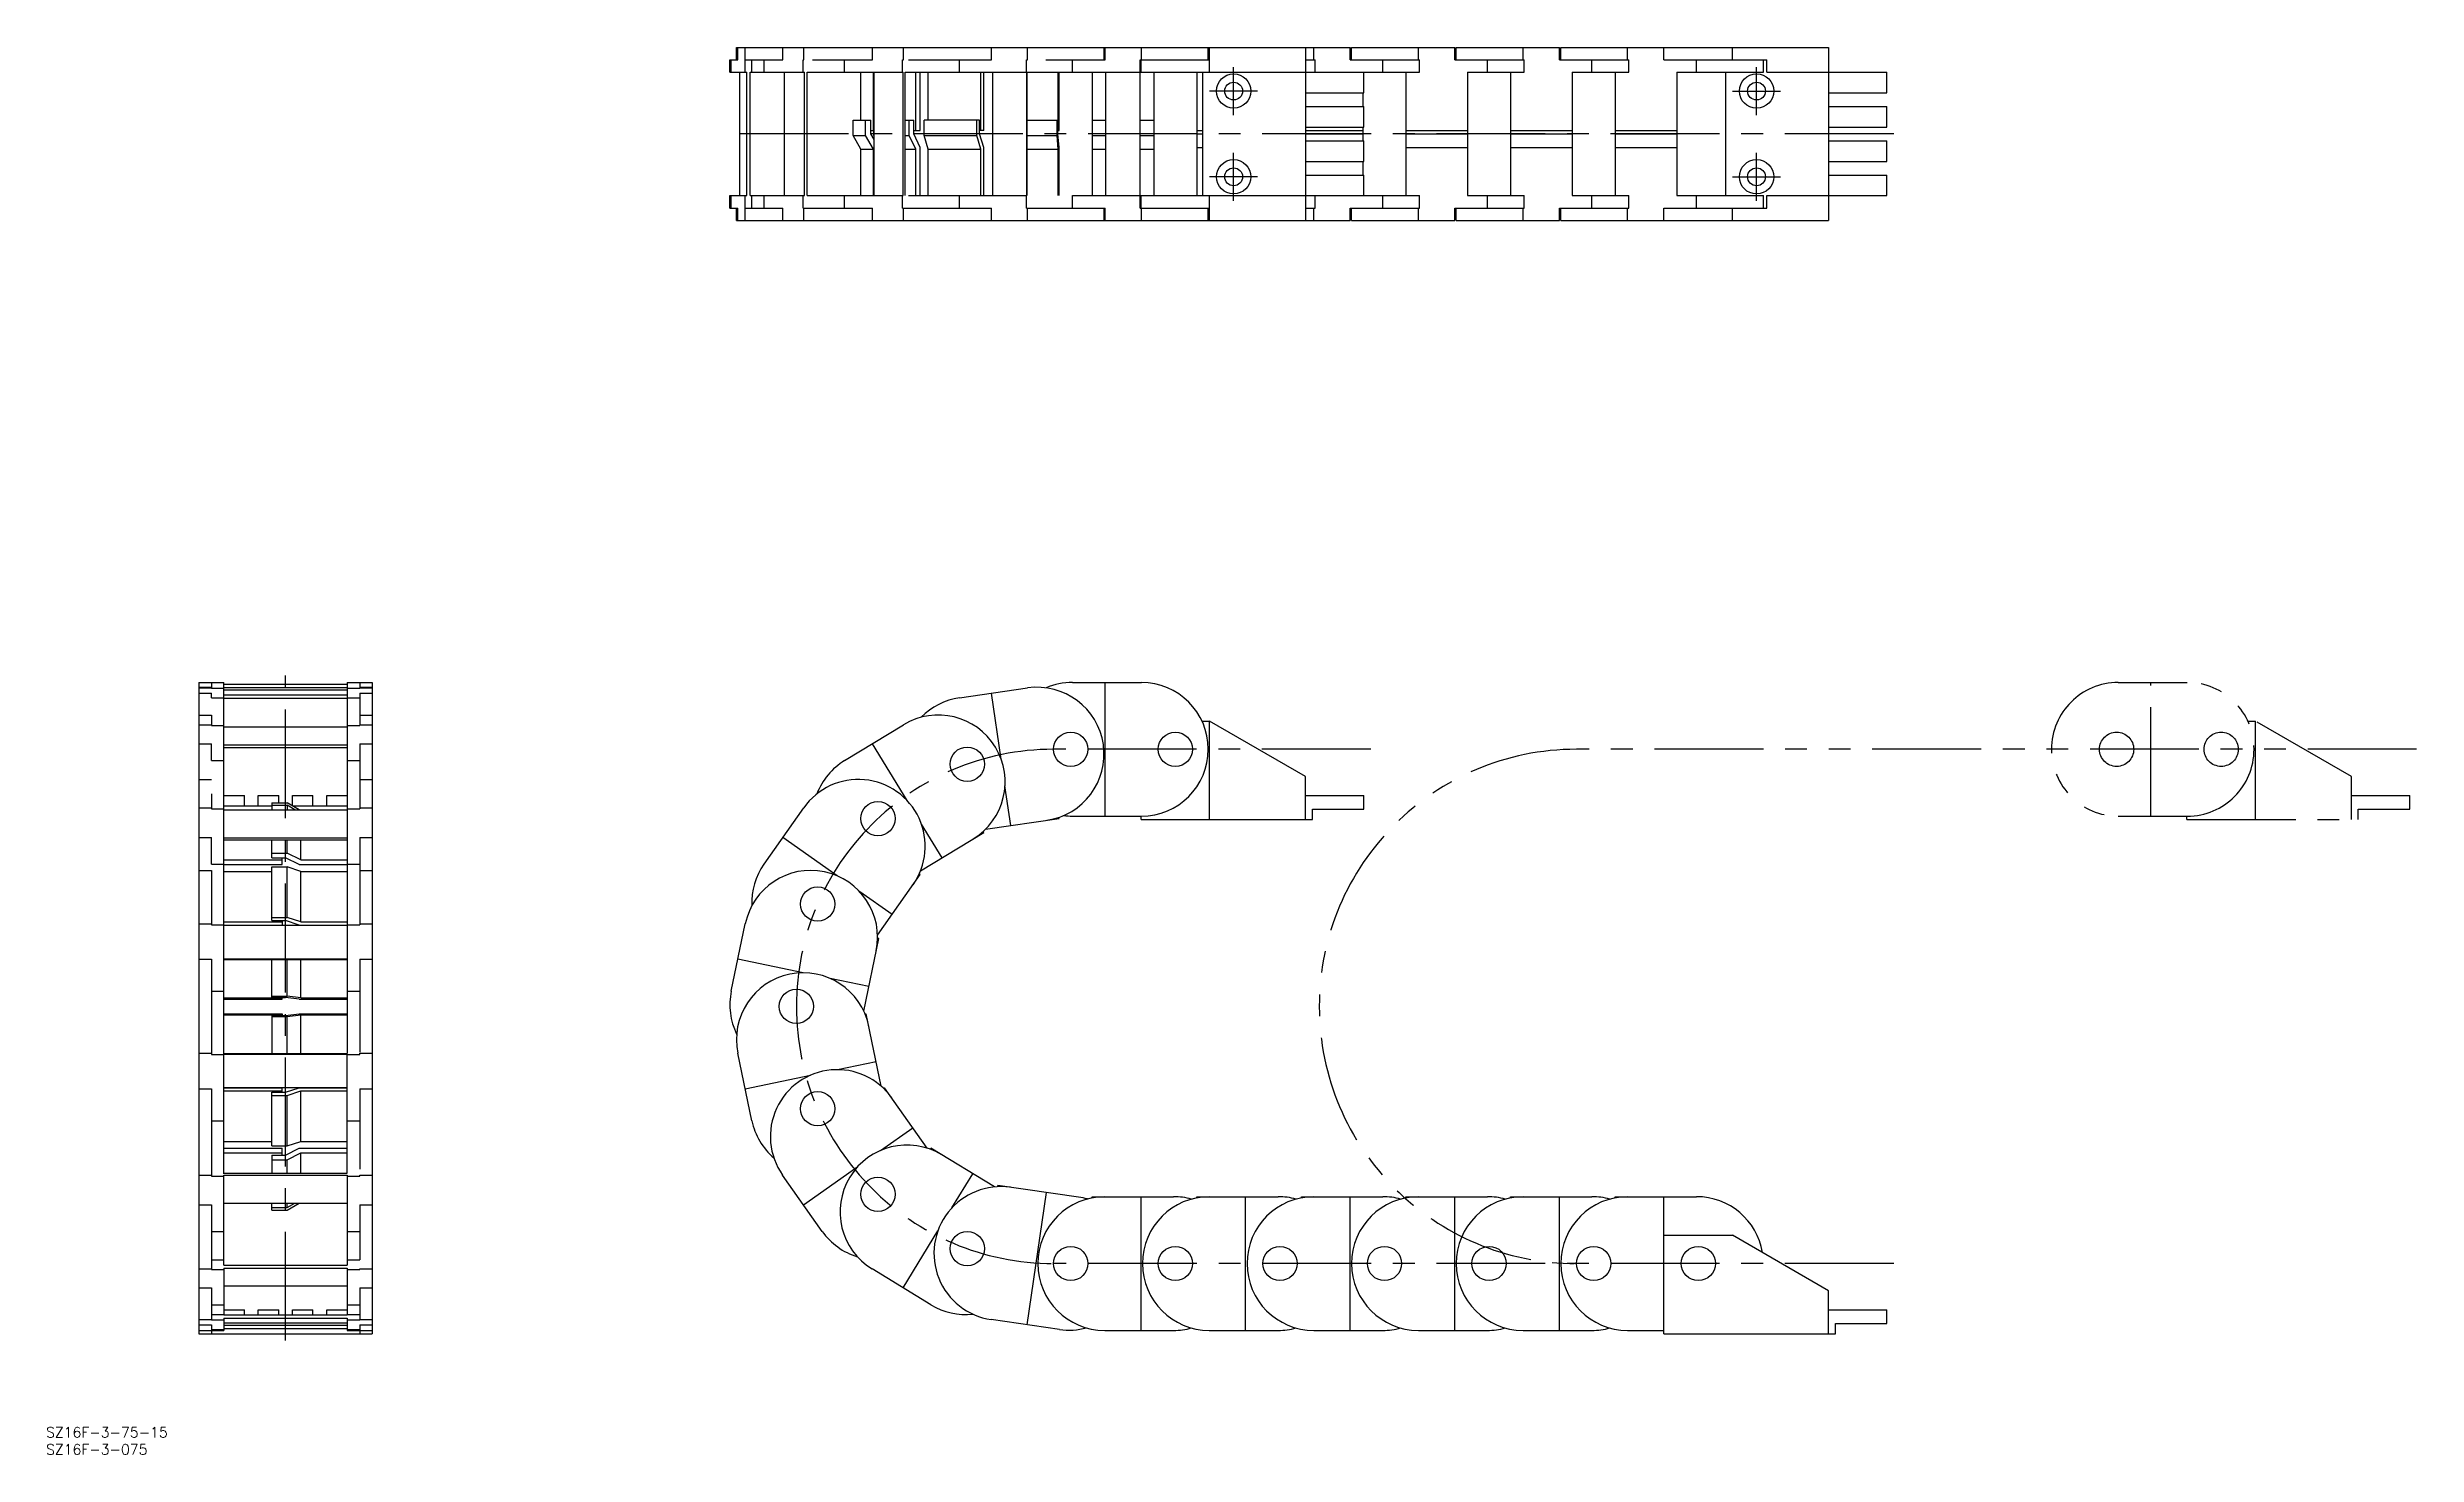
# Model space of a CAD drawing. Extents: x -69 to 621, y -35 to 375.
import ezdxf

# ---------------------------------------------------------------- set-up
doc = ezdxf.new("R2010")
doc.units = 0
doc.linetypes.add('CENTER', pattern=[50.8, 31.75, -6.35, 6.35, -6.35])
doc.linetypes.add('PHANTOM', pattern=[63.5, 31.75, -6.35, 6.35, -6.35, 6.35, -6.35])
doc.layers.get('0').update_dxf_attribs({"linetype": 'CONTINUOUS'})
doc.layers.add('CENTER', color=1, linetype='CENTER')
doc.styles.get("Standard").update_dxf_attribs({"font": 'txt.shx', "height": 3, "bigfont": 'bigfont.shx'})

msp = doc.modelspace()

# ---------------------------------------------------------------- linework, layer by layer
at = {"color": 7, "linetype": 'CONTINUOUS'}
for p, q in [((131.49, 375.25), (310.5, 375.25)), ((131.49, 371.62), (131.49, 375.25)), ((131.92, 371.62), (131.92, 375.25)), ((134.08, 371.62), (134.08, 375.25)), ((145.01, 371.62), (145.01, 375.25)), ((151.12, 371.62), (151.12, 375.25)), ((171.16, 371.62), (171.16, 375.25)), ((180.21, 371.62), (180.21, 375.25)), ((205.93, 371.62), (205.93, 375.25)), ((216.42, 371.62), (216.42, 375.25)), ((238.7, 371.62), (238.7, 375.25)), ((238.9, 371.62), (238.9, 375.25)), ((239, 371.62), (239, 375.25)), ((249.6, 371.62), (249.6, 375.25)), ((269.1, 371.62), (269.1, 375.25)), ((269.4, 371.62), (269.4, 375.25)), ((269.5, 368), (269.5, 375.25)), ((297.5, 375.25), (297.5, 324.75)), ((299.9, 371.62), (299.9, 375.25)), ((310.5, 371.62), (310.5, 375.25)), ((310.9, 375.25), (341, 375.25)), ((310.9, 371.62), (310.9, 375.25)), ((330.4, 371.62), (330.4, 375.25)), ((341, 371.62), (341, 375.25)), ((341.4, 375.25), (371.5, 375.25)), ((341.4, 371.62), (341.4, 375.25)), ((360.9, 371.62), (360.9, 375.25)), ((371.5, 371.62), (371.5, 375.25)), ((371.9, 375.25), (450, 375.25)), ((371.9, 371.62), (371.9, 375.25)), ((391.4, 371.62), (391.4, 375.25)), ((402, 371.62), (402, 375.25)), ((422, 371.62), (422, 375.25)), ((450, 375.25), (450, 324.75)), ((129.58, 371.62), (131.92, 371.62)), ((129.58, 368), (129.58, 371.62)), ((129.58, 368), (134.5, 368)), ((129.99, 368), (129.99, 371.62)), ((132.46, 332), (132.46, 368)), ((134.01, 371.62), (145.01, 371.62)), ((134.01, 368), (134.01, 371.62)), ((134.5, 332), (134.5, 368)), ((135.47, 368), (151.33, 368)), ((135.47, 332), (135.47, 368)), ((135.97, 368), (135.97, 371.62)), ((139.54, 368), (139.54, 371.62)), ((145.56, 332), (145.56, 368)), ((150.92, 371.62), (151.12, 371.62)), ((150.92, 368), (150.92, 371.62)), ((151.33, 332), (151.33, 368)), ((152.14, 368), (180.17, 368)), ((152.14, 332), (152.14, 368)), ((153.69, 371.62), (171.16, 371.62)), ((163.05, 368), (163.05, 371.62)), ((167.78, 354), (167.78, 368)), ((171.44, 351), (171.44, 368)), ((171.63, 332), (171.63, 368)), ((179.91, 371.62), (180.21, 371.62)), ((179.91, 368), (179.91, 371.62)), ((180.17, 332), (180.17, 368)), ((180.7, 368), (216.15, 368)), ((180.7, 332), (180.7, 368)), ((181.68, 371.62), (205.93, 371.62)), ((183.79, 351), (183.79, 368)), ((185.09, 351), (185.09, 368)), ((187.41, 354), (187.41, 368)), ((196.53, 368), (196.53, 371.62)), ((202.78, 351), (202.78, 368)), ((203.62, 351), (203.62, 368)), ((206.25, 332), (206.25, 368)), ((216.07, 371.62), (216.42, 371.62)), ((216.07, 368), (216.07, 371.62)), ((216.15, 332), (216.15, 368)), ((216.29, 368), (330.75, 368)), ((216.29, 332), (216.29, 368)), ((221.72, 371.62), (239, 371.62)), ((225.37, 351), (225.37, 368)), ((225.59, 351), (225.59, 368)), ((229.5, 368), (229.5, 371.62)), ((235.25, 368), (235.25, 332)), ((239.25, 332), (239.25, 368)), ((249.25, 371.62), (269.5, 371.62)), ((249.25, 328.37), (249.25, 371.62)), ((249.5, 368), (249.5, 371.62)), ((253.25, 368), (253.25, 332)), ((265.75, 368), (265.75, 332)), ((267.5, 332), (267.5, 368)), ((297.5, 371.62), (300.25, 371.62)), ((300.25, 368), (300.25, 371.62)), ((310.5, 371.62), (330.75, 371.62)), ((314.5, 362), (314.5, 368)), ((320, 368), (320, 371.62)), ((326.75, 368), (326.75, 332)), ((330.75, 368), (330.75, 371.62)), ((341, 371.62), (361.25, 371.62)), ((344.75, 368), (344.75, 332)), ((344.75, 368), (361.25, 368)), ((350.5, 368), (350.5, 371.62)), ((357.25, 368), (357.25, 332)), ((361.25, 368), (361.25, 371.62)), ((371.5, 371.62), (391.75, 371.62)), ((375.25, 368), (375.25, 332)), ((375.25, 368), (391.75, 368)), ((381, 368), (381, 371.62)), ((387.75, 368), (387.75, 332)), ((391.75, 368), (391.75, 371.62)), ((402, 371.62), (432, 371.62)), ((405.75, 368), (405.75, 332)), ((405.75, 368), (431, 368)), ((411.5, 368), (411.5, 371.62)), ((420, 332), (420, 368)), ((431, 368), (431, 371.62)), ((432, 368), (432, 371.62)), ((432, 368), (467, 368)), ((467, 362), (467, 368)), ((297.5, 362), (314.5, 362)), ((314.25, 358), (314.25, 362)), ((450, 362), (467, 362)), ((165.52, 354), (170.74, 354)), ((165.52, 349.57), (165.52, 354)), ((169.18, 349.57), (169.18, 354)), ((170.74, 350), (170.74, 354)), ((171.53, 354), (171.63, 354)), ((171.53, 349.57), (171.53, 354)), ((180.7, 354), (183.21, 354)), ((181.9, 349.57), (181.9, 354)), ((183.21, 350), (183.21, 354)), ((202.41, 354), (186.21, 354)), ((186.21, 349.57), (186.21, 354)), ((201.58, 349.57), (201.58, 354)), ((202.41, 350), (202.41, 354)), ((216.29, 354), (225.27, 354)), ((225.04, 349.57), (225.04, 354)), ((225.27, 350), (225.27, 354)), ((235.25, 354), (239.25, 354)), ((249.25, 354), (253.25, 354)), ((297.5, 358), (314.5, 358)), ((314.5, 352), (314.5, 358)), ((450, 358), (467, 358)), ((467, 352), (467, 358)), ((167.78, 345.57), (165.52, 349.57)), ((165.52, 349.57), (169.18, 349.57)), ((167.78, 345.57), (171.44, 345.57)), ((167.78, 332), (167.78, 345.57)), ((171.44, 345.57), (169.18, 349.57)), ((170.74, 351), (171.53, 351)), ((171.63, 348.42), (170.74, 350)), ((171.44, 332), (171.44, 345.57)), ((171.63, 349.34), (171.53, 349.57)), ((171.53, 349.57), (171.63, 349.57)), ((180.7, 349.57), (181.9, 349.57)), ((180.7, 345.57), (183.79, 345.57)), ((183.79, 345.57), (181.9, 349.57)), ((183.21, 351), (185.09, 351)), ((185.09, 346), (183.21, 350)), ((183.79, 332), (183.79, 345.57)), ((185.09, 332), (185.09, 346)), ((187.41, 345.57), (186.21, 349.57)), ((186.21, 349.57), (201.58, 349.57)), ((187.41, 345.57), (202.78, 345.57)), ((187.41, 332), (187.41, 345.57)), ((202.78, 345.57), (201.58, 349.57)), ((203.62, 351), (202.41, 351)), ((203.62, 346), (202.41, 350)), ((202.78, 332), (202.78, 345.57)), ((203.62, 332), (203.62, 346)), ((216.29, 349.57), (225.04, 349.57)), ((216.29, 349.57), (225.04, 349.57)), ((216.29, 345.57), (225.37, 345.57)), ((216.29, 345.57), (225.37, 345.57)), ((225.37, 345.57), (225.04, 349.57)), ((225.27, 351), (225.59, 351)), ((225.59, 346), (225.27, 350)), ((225.37, 332), (225.37, 345.57)), ((225.59, 332), (225.59, 346)), ((235.25, 349.57), (239.25, 349.57)), ((235.25, 345.57), (239.25, 345.57)), ((249.25, 349.57), (253.25, 349.57)), ((249.25, 345.57), (253.25, 345.57)), ((265.75, 351), (267.5, 351)), ((265.75, 350), (267.5, 350)), ((265.75, 346), (267.5, 346)), ((297.5, 352), (314.5, 352)), ((297.5, 351), (314.25, 351)), ((297.5, 350), (314.25, 350)), ((297.5, 348), (314.5, 348)), ((314.25, 348), (314.25, 352)), ((314.5, 342), (314.5, 348)), ((326.75, 351), (344.75, 351)), ((326.75, 350), (344.75, 350)), ((326.75, 346), (344.75, 346)), ((357.25, 351), (375.25, 351)), ((357.25, 350), (375.25, 350)), ((357.25, 346), (375.25, 346)), ((387.75, 351), (405.75, 351)), ((387.75, 350), (405.75, 350)), ((387.75, 346), (405.75, 346)), ((450, 352), (467, 352)), ((450, 348), (467, 348)), ((467, 342), (467, 348)), ((297.5, 342), (314.5, 342)), ((314.25, 338), (314.25, 342)), ((450, 342), (467, 342)), ((129.58, 332), (134.5, 332)), ((129.58, 328.37), (129.58, 332)), ((129.99, 328.37), (129.99, 332)), ((134.01, 328.37), (134.01, 332)), ((135.47, 332), (151.33, 332)), ((135.97, 328.37), (135.97, 332)), ((139.54, 328.37), (139.54, 332)), ((150.92, 328.37), (150.92, 332)), ((152.14, 332), (180.17, 332)), ((163.05, 328.37), (163.05, 332)), ((179.91, 328.37), (179.91, 332)), ((181.68, 332), (216.15, 332)), ((196.53, 328.37), (196.53, 332)), ((216.07, 328.37), (216.07, 332)), ((229.5, 332), (330.75, 332)), ((229.5, 328.37), (229.5, 332)), ((249.5, 328.37), (249.5, 332)), ((269.5, 324.75), (269.5, 332)), ((297.5, 338), (314.5, 338)), ((300.25, 328.37), (300.25, 332)), ((314.5, 332), (314.5, 338)), ((320, 328.37), (320, 332)), ((330.75, 328.37), (330.75, 332)), ((344.75, 332), (361.25, 332)), ((350.5, 328.37), (350.5, 332)), ((361.25, 328.37), (361.25, 332)), ((375.25, 332), (391.75, 332)), ((381, 328.37), (381, 332)), ((391.75, 328.37), (391.75, 332)), ((405.75, 332), (431, 332)), ((411.5, 328.37), (411.5, 332)), ((431, 328.37), (431, 332)), ((432, 332), (467, 332)), ((432, 328.37), (432, 332)), ((450, 338), (467, 338)), ((467, 332), (467, 338)), ((129.58, 328.37), (131.92, 328.37)), ((131.49, 324.75), (131.49, 328.37)), ((131.49, 324.75), (310.5, 324.75)), ((131.92, 324.75), (131.92, 328.37)), ((134.01, 328.37), (145.01, 328.37)), ((134.08, 324.75), (134.08, 328.37)), ((145.01, 324.75), (145.01, 328.37)), ((150.92, 328.37), (171.16, 328.37)), ((151.12, 324.75), (151.12, 328.37)), ((171.16, 324.75), (171.16, 328.37)), ((179.91, 328.37), (205.93, 328.37)), ((180.21, 324.75), (180.21, 328.37)), ((205.93, 324.75), (205.93, 328.37)), ((216.07, 328.37), (239, 328.37)), ((216.42, 324.75), (216.42, 328.37)), ((238.7, 324.75), (238.7, 328.37)), ((238.9, 324.75), (238.9, 328.37)), ((239, 324.75), (239, 328.37)), ((249.25, 328.37), (269.5, 328.37)), ((249.6, 324.75), (249.6, 328.37)), ((269.1, 324.75), (269.1, 328.37)), ((269.4, 324.75), (269.4, 328.37)), ((297.5, 328.37), (300.25, 328.37)), ((299.9, 324.75), (299.9, 328.37)), ((310.5, 328.37), (330.75, 328.37)), ((310.5, 324.75), (310.5, 328.37)), ((310.9, 324.75), (310.9, 328.37)), ((310.9, 324.75), (341, 324.75)), ((330.4, 324.75), (330.4, 328.37)), ((341, 328.37), (361.25, 328.37)), ((341, 324.75), (341, 328.37)), ((341.4, 324.75), (341.4, 328.37)), ((341.4, 324.75), (371.5, 324.75)), ((360.9, 324.75), (360.9, 328.37)), ((371.5, 328.37), (391.75, 328.37)), ((371.5, 324.75), (371.5, 328.37)), ((371.9, 324.75), (371.9, 328.37)), ((371.9, 324.75), (450, 324.75)), ((391.4, 324.75), (391.4, 328.37)), ((402, 328.37), (432, 328.37)), ((402, 324.75), (402, 328.37)), ((422, 324.75), (422, 328.37)), ((-25.25, 190), (-25.25, 0)), ((-25.25, 190), (-18, 190)), ((-25.25, 188.59), (-21.62, 188.59)), ((-25.25, 188.39), (-21.62, 188.39)), ((-25.25, 186.88), (-21.62, 186.88)), ((-21.62, 190), (-21.62, 188.34)), ((-21.62, 188.34), (-18, 188.34)), ((-21.62, 185.52), (-21.62, 186.88)), ((-18, 46.63), (-18, 190)), ((-18, 189.5), (18, 189.5)), ((-18, 188.5), (18, 188.5)), ((-18, 187.84), (18, 187.84)), ((18, 190), (18, 81.8)), ((18, 190), (25.25, 190)), ((18, 188.34), (21.62, 188.34)), ((21.62, 190), (21.62, 188.34)), ((21.62, 188.59), (25.25, 188.59)), ((21.62, 188.39), (25.25, 188.39)), ((21.62, 186.88), (21.62, 177.47)), ((21.62, 186.88), (25.25, 186.88)), ((25.25, 190), (25.25, 0)), ((196.53, 185.52), (216.42, 188.39)), ((208.71, 167.6), (205.93, 186.88)), ((229.5, 190), (249.6, 190)), ((239, 151), (239, 190)), ((-25.25, 180.5), (-21.62, 180.5)), ((-21.62, 185.52), (-18, 185.52)), ((-21.62, 180.5), (-21.62, 177.47)), ((-18, 186.42), (18, 186.42)), ((-18, 185.43), (18, 185.43)), ((18, 185.52), (21.62, 185.52)), ((21.62, 180.5), (25.25, 180.5)), ((-25.25, 177.66), (-21.62, 177.66)), ((-21.62, 177.47), (-18, 177.47)), ((-18, 177.05), (18, 177.05)), ((18, 177.47), (21.62, 177.47)), ((21.62, 177.66), (25.25, 177.66)), ((163.05, 167.2), (180.21, 177.66)), ((267.27, 178.75), (269.5, 178.75)), ((269.5, 150), (269.5, 178.75)), ((297.5, 162.58), (269.5, 178.75)), ((-25.25, 172.14), (-21.62, 172.14)), ((-21.62, 167.2), (-21.62, 172.14)), ((-21.62, 167.2), (-18, 167.2)), ((-18, 171.85), (18, 171.85)), ((-18, 170.99), (18, 170.99)), ((18, 167.2), (21.62, 167.2)), ((21.62, 172.14), (21.62, 153.15)), ((21.62, 172.14), (25.25, 172.14)), ((181.26, 155.55), (171.16, 172.14)), ((-25.25, 161.7), (-21.62, 161.7)), ((21.62, 161.7), (25.25, 161.7)), ((211.49, 148.28), (209.82, 159.85)), ((297.5, 150), (297.5, 162.58)), ((-25.25, 153.44), (-21.62, 153.44)), ((-21.62, 157.51), (-21.62, 153.15)), ((-21.62, 153.15), (-18, 153.15)), ((-18, 157), (-12, 157)), ((-18, 154), (-4, 154)), ((-18, 152.86), (18, 152.86)), ((-12, 154), (-12, 157)), ((-8, 157), (-2, 157)), ((-8, 154), (-8, 157)), ((-4, 154.91), (0.43, 154.91)), ((-4, 154.91), (-4, 152.86)), ((-4, 154.18), (0.43, 154.18)), ((-2, 154.91), (-2, 157)), ((3.97, 152.86), (0.43, 154.91)), ((0.43, 154.18), (0.43, 152.86)), ((2.73, 152.86), (0.43, 154.18)), ((2, 157), (8, 157)), ((2, 154), (2, 157)), ((2, 154), (18, 154)), ((8, 154), (8, 157)), ((12, 157), (18, 157)), ((12, 154), (12, 157)), ((18, 153.15), (21.62, 153.15)), ((21.62, 153.44), (25.25, 153.44)), ((139.54, 137.01), (151.12, 153.44)), ((297.5, 157), (314.5, 157)), ((299.5, 153), (314.5, 153)), ((299.5, 150), (299.5, 153)), ((314.5, 153), (314.5, 157)), ((185.19, 135.02), (203.62, 146.25)), ((191.45, 138.83), (185.44, 148.69)), ((203.62, 146.25), (203.44, 146.54)), ((204.15, 147.22), (225.59, 150.31)), ((225.59, 150.31), (225.55, 150.65)), ((229.5, 151), (249.6, 151)), ((249.5, 150), (249.5, 151)), ((249.5, 150), (299.5, 150)), ((-25.25, 144.77), (-21.62, 144.77)), ((-21.62, 137.01), (-21.62, 144.77)), ((-18, 144.69), (18, 144.69)), ((-18, 144.11), (18, 144.11)), ((-18, 138.25), (-1, 138.25)), ((-4, 138.86), (-4, 144.11)), ((-4, 140.22), (0.43, 140.22)), ((-4, 140.22), (0.43, 140.22)), ((-4, 138.86), (0, 138.86)), ((-1, 136.88), (-1, 138.86)), ((4, 136.88), (0, 138.86)), ((0.43, 140.22), (0.43, 144.11)), ((4.43, 138.25), (0.43, 140.22)), ((4.43, 138.25), (4.43, 144.11)), ((4.43, 138.25), (18, 138.25)), ((21.62, 144.77), (21.62, 119.29)), ((21.62, 144.77), (25.25, 144.77)), ((160.88, 133.58), (145.01, 144.77)), ((-25.25, 135.17), (-21.62, 135.17)), ((-21.62, 137.01), (-18, 137.01)), ((-21.62, 135.17), (-21.62, 119.29)), ((-18, 136.88), (-1, 136.88)), ((-18, 134.86), (-4, 134.86)), ((-4, 120.56), (-4, 136.19)), ((-4, 136.19), (0.43, 136.19)), ((0.43, 121.48), (0.43, 136.19)), ((4.43, 134.86), (0.43, 136.19)), ((4, 136.88), (18, 136.88)), ((4.43, 120.15), (4.43, 134.86)), ((4.43, 134.86), (18, 134.86)), ((18, 137.01), (21.62, 137.01)), ((21.62, 135.17), (25.25, 135.17)), ((172.66, 116.31), (185.09, 133.94)), ((185.09, 133.94), (184.81, 134.14)), ((176.88, 122.3), (167.45, 128.95)), ((-25.25, 119.63), (-21.62, 119.63)), ((-21.62, 119.29), (-18, 119.29)), ((-18, 120.15), (-1, 120.15)), ((-18, 119.23), (-1, 119.23)), ((-18, 119.19), (18, 119.19)), ((-4, 121.48), (0.43, 121.48)), ((-4, 120.56), (0, 120.56)), ((-1, 120.56), (-1, 119.23)), ((4, 119.23), (0, 120.56)), ((4.43, 120.15), (0.43, 121.48)), ((4, 119.23), (18, 119.23)), ((4.43, 120.15), (18, 120.15)), ((18, 119.29), (21.62, 119.29)), ((21.62, 119.63), (25.25, 119.63)), ((129.99, 99.95), (134.08, 119.63)), ((168.62, 94.15), (173, 115.28)), ((173, 115.28), (172.67, 115.35)), ((-25.25, 109.26), (-21.62, 109.26)), ((-21.62, 109.26), (-21.62, 81.5)), ((-18, 109.4), (18, 109.4)), ((-18, 109.2), (18, 109.2)), ((-4, 98.12), (-4, 109.2)), ((0.43, 98.45), (0.43, 109.2)), ((0.43, 98.45), (0.43, 109.2)), ((4.43, 97.98), (4.43, 109.2)), ((4.43, 97.98), (4.43, 109.2)), ((21.62, 109.26), (21.62, 82.18)), ((21.62, 109.26), (25.25, 109.26)), ((150.94, 105.31), (131.92, 109.26)), ((170.11, 101.33), (158.81, 103.67)), ((-21.62, 99.95), (-18, 99.95)), ((-18, 97.98), (-1, 97.98)), ((-18, 97.65), (-1, 97.65)), ((-4, 98.45), (0.43, 98.45)), ((-4, 98.12), (0, 98.12)), ((-1, 97.65), (-1, 98.12)), ((4, 97.65), (0, 98.12)), ((4.43, 97.98), (0.43, 98.45)), ((4, 97.65), (18, 97.65)), ((4.43, 97.98), (18, 97.98)), ((18, 99.95), (21.62, 99.95)), ((-18, 93.35), (-1, 93.35)), ((-18, 93.02), (-1, 93.02)), ((-4, 92.88), (-4, 81.8)), ((-4, 92.88), (0, 92.88)), ((-4, 92.55), (0.43, 92.55)), ((-1, 93.35), (-1, 92.88)), ((0, 92.88), (4, 93.35)), ((0.43, 92.55), (4.43, 93.02)), ((0.43, 81.8), (0.43, 92.55)), ((4, 93.35), (18, 93.35)), ((4.43, 81.8), (4.43, 93.02)), ((4.43, 93.02), (18, 93.02)), ((169.01, 93.28), (169.34, 93.35)), ((173.73, 72.22), (169.34, 93.35)), ((-25.25, 81.84), (-21.62, 81.84)), ((-21.62, 81.5), (-18, 81.5)), ((-18, 81.8), (18, 81.8)), ((-18, 81.6), (18, 81.6)), ((18, 46.89), (18, 81.6)), ((18, 81.5), (21.62, 81.5)), ((21.62, 81.84), (25.25, 81.84)), ((21.62, 81.5), (21.62, 81.84)), ((135.99, 62.16), (131.9, 81.84)), ((160.94, 77.05), (172.24, 79.39)), ((-25.25, 71.46), (-21.62, 71.46)), ((-21.62, 71.46), (-21.62, 46.02)), ((-18, 71.81), (18, 71.81)), ((-18, 71.77), (-1, 71.77)), ((-18, 70.85), (-1, 70.85)), ((-4, 54.81), (-4, 70.44)), ((-4, 70.44), (0, 70.44)), ((-4, 69.52), (0.43, 69.52)), ((-1, 70.44), (-1, 71.77)), ((0, 70.44), (4, 71.77)), ((0.43, 69.52), (4.43, 70.85)), ((0.43, 54.81), (0.43, 69.52)), ((4, 71.77), (18, 71.77)), ((4.43, 56.14), (4.43, 70.85)), ((4.43, 70.85), (18, 70.85)), ((21.62, 71.46), (21.62, 47.98)), ((21.62, 71.46), (25.25, 71.46)), ((134.06, 71.46), (153.07, 75.41)), ((174.44, 71.57), (174.72, 71.77)), ((187.16, 54.14), (174.72, 71.77)), ((-21.62, 62.16), (-18, 62.16)), ((-18, 56.14), (-4, 56.14)), ((0.43, 54.81), (4.43, 56.14)), ((4.43, 56.14), (18, 56.14)), ((18, 62.16), (21.62, 62.16)), ((173.5, 53.47), (182.93, 60.12)), ((-18, 54.12), (-1, 54.12)), ((-18, 52.75), (-1, 52.75)), ((-4, 54.81), (0.43, 54.81)), ((-4, 52.14), (-4, 46.89)), ((-4, 52.14), (0, 52.14)), ((-4, 50.78), (0.43, 50.78)), ((-1, 52.14), (-1, 54.12)), ((0, 52.14), (4, 54.12)), ((0.43, 50.78), (4.43, 52.75)), ((0.43, 46.89), (0.43, 50.78)), ((4, 54.12), (18, 54.12)), ((4.43, 52.75), (18, 52.75)), ((4.43, 46.89), (4.43, 52.75)), ((151.06, 37.65), (166.94, 48.84)), ((188.06, 53.82), (188.24, 54.12)), ((206.75, 42.85), (188.24, 54.12)), ((-25.25, 46.31), (-21.62, 46.31)), ((-21.62, 46.02), (-18, 46.02)), ((-18, 46.89), (18, 46.89)), ((-18, 46.31), (18, 46.31)), ((-18, 20.01), (-18, 46.31)), ((18, 46.31), (18, 20.01)), ((18, 46.02), (21.62, 46.02)), ((21.62, 46.31), (25.25, 46.31)), ((21.62, 46.02), (21.62, 46.31)), ((156.54, 29.88), (144.95, 46.31)), ((194.33, 36.72), (200.41, 46.71)), ((207.73, 42.92), (207.78, 43.26)), ((231.29, 39.87), (207.78, 43.26)), ((-25.25, 37.65), (-21.62, 37.65)), ((-21.62, 37.65), (-21.62, 18.73)), ((-18, 38.14), (18, 38.14)), ((-4, 36.09), (-4, 38.14)), ((-4, 36.82), (0.43, 36.82)), ((-4, 36.09), (0.43, 36.09)), ((0.43, 36.09), (3.98, 38.14)), ((0.43, 36.82), (2.73, 38.14)), ((0.43, 36.82), (0.43, 38.14)), ((21.62, 37.65), (21.62, 21.62)), ((21.62, 37.65), (25.25, 37.65)), ((216.32, 2.63), (221.88, 41.23)), ((235.25, 40), (259, 40)), ((235.25, 39.66), (235.25, 40)), ((249.5, 1), (249.5, 40)), ((265.75, 40), (289.5, 40)), ((265.75, 39.66), (265.75, 40)), ((280, 1), (280, 40)), ((296.25, 40), (320, 40)), ((296.25, 39.66), (296.25, 40)), ((310.5, 1), (310.5, 40)), ((326.75, 40), (350.5, 40)), ((326.75, 39.66), (326.75, 40)), ((341, 1), (341, 40)), ((357.25, 40), (381, 40)), ((357.25, 39.66), (357.25, 40)), ((371.5, 1), (371.5, 40)), ((387.75, 40), (411.5, 40)), ((387.75, 39.66), (387.75, 40)), ((402, 0), (402, 40)), ((-21.62, 29.88), (-18, 29.88)), ((18, 29.88), (21.62, 29.88)), ((180.13, 13.4), (190.26, 30.03)), ((402, 28.75), (422, 28.75)), ((450, 12.58), (422, 28.75)), ((-21.62, 21.62), (-18, 21.62)), ((18, 21.62), (21.62, 21.62)), ((-25.25, 18.91), (-21.62, 18.91)), ((-21.62, 18.73), (-18, 18.73)), ((-18, 20.01), (18, 20.01)), ((-18, 19.15), (18, 19.15)), ((-18, 19.15), (-18, 5.57)), ((-18, 13.95), (18, 13.95)), ((18, 19.15), (18, 5.57)), ((18, 18.73), (21.62, 18.73)), ((21.62, 18.91), (25.25, 18.91)), ((21.62, 18.73), (21.62, 18.91)), ((188.24, 8.45), (171.08, 18.91)), ((-25.25, 13.4), (-21.62, 13.4)), ((-21.62, 13.4), (-21.62, 4.09)), ((-21.62, 8.45), (-18, 8.45)), ((-18, 7), (-12, 7)), ((-12, 5.57), (-12, 7)), ((-8, 7), (-2, 7)), ((-8, 5.57), (-8, 7)), ((-2, 5.57), (-2, 7)), ((2, 7), (8, 7)), ((2, 5.57), (2, 7)), ((8, 5.57), (8, 7)), ((12, 7), (18, 7)), ((12, 5.57), (12, 7)), ((18, 8.45), (21.62, 8.45)), ((21.62, 13.4), (21.62, 4.09)), ((21.62, 13.4), (25.25, 13.4)), ((450, 0), (450, 12.58)), ((450, 7), (467, 7)), ((467, 3), (467, 7)), ((-25.25, 4.14), (-21.62, 4.14)), ((-25.25, 2.63), (-21.62, 2.63)), ((-25.25, 1), (-18, 1)), ((-25.25, 0), (25.25, 0)), ((-21.62, 5.61), (-18, 5.61)), ((-21.62, 4.09), (-18, 4.09)), ((-21.62, 2.63), (-21.62, 0)), ((-21.62, 1.27), (-18, 1.27)), ((-21.62, 1.07), (-18, 1.07)), ((-18, 5.57), (18, 5.57)), ((-18, 4.58), (18, 4.58)), ((-18, 4.58), (-18, 1)), ((-18, 3.16), (18, 3.16)), ((-18, 2.5), (18, 2.5)), ((-18, 1.5), (18, 1.5)), ((18, 5.61), (21.62, 5.61)), ((18, 4.58), (18, 1)), ((18, 4.09), (21.62, 4.09)), ((18, 1.27), (21.62, 1.27)), ((18, 1.07), (21.62, 1.07)), ((18, 1), (25.25, 1)), ((21.62, 4.14), (25.25, 4.14)), ((21.62, 2.63), (21.62, 0)), ((21.62, 2.63), (25.25, 2.63)), ((225.72, 1.27), (205.83, 4.14)), ((238.9, 1), (259, 1)), ((269.4, 1), (289.5, 1)), ((299.9, 1), (320, 1)), ((330.4, 1), (350.5, 1)), ((360.9, 1), (381, 1)), ((391.4, 1), (402, 1)), ((402, 0), (452, 0)), ((452, 3), (467, 3)), ((452, 0), (452, 3))]:
    msp.add_line(p, q, dxfattribs=at)
at = {"color": 3, "linetype": 'PHANTOM'}
for p, q in [((534.5, 190), (554.6, 190)), ((544, 151), (544, 190)), ((572.27, 178.75), (574.5, 178.75)), ((574.5, 150), (574.5, 178.75)), ((602.5, 162.58), (574.5, 178.75)), ((621.5, 170.5), (376.48, 170.5)), ((602.5, 150), (602.5, 162.58)), ((602.5, 157), (619.5, 157)), ((604.5, 153), (619.5, 153)), ((604.5, 150), (604.5, 153)), ((619.5, 153), (619.5, 157)), ((534.5, 151), (554.6, 151)), ((554.5, 150), (554.5, 151)), ((554.5, 150), (604.5, 150))]:
    msp.add_line(p, q, dxfattribs=at)
at = {"color": 7, "linetype": 'CONTINUOUS'}
for centre, radius in [((276.5, 362.5), 5), ((429, 362.5), 5), ((276.5, 362.5), 2.6), ((429, 362.5), 2.6), ((276.5, 337.5), 5), ((276.5, 337.5), 2.6), ((429, 337.5), 5), ((429, 337.5), 2.6), ((229, 170.5), 5), ((259.5, 170.5), 5), ((198.81, 166.15), 5), ((172.76, 150.29), 5), ((155.18, 125.36), 5), ((148.98, 95.5), 5), ((155.18, 65.64), 5), ((172.76, 40.71), 5), ((198.81, 24.85), 5), ((229, 20.5), 5), ((259.5, 20.5), 5), ((290, 20.5), 5), ((320.5, 20.5), 5), ((351, 20.5), 5), ((381.5, 20.5), 5), ((412, 20.5), 5)]:
    msp.add_circle(centre, radius, dxfattribs=at)
at = {"color": 3, "linetype": 'PHANTOM'}
for centre in [(534, 170.5), (564.5, 170.5)]:
    msp.add_circle(centre, 5, dxfattribs=at)
at = {"color": 7, "linetype": 'CONTINUOUS'}
for centre, start, end in [((219.2, 169.09), 278.19841, 98.19838), ((229.5, 170.5), 90, 113.26397), ((249.6, 170.5), 270.00002, 89.99998), ((190.36, 161), 301.34026, 121.34025), ((199.31, 166.22), 98.19836, 135.6611), ((173.19, 150.55), 121.34024, 159.10898), ((167.06, 142.2), 324.80415, 144.80417), ((229.5, 170.5), 262.34677, 270), ((153.17, 115.67), 348.26805, 168.26805), ((153.17, 115.67), 348.26805, 168.26805), ((155.47, 125.77), 144.80413, 182.57292), ((150.99, 85.81), 11.73195, 191.73195), ((149.08, 95.99), 168.26805, 206.03681), ((160.89, 57.55), 35.19585, 215.19588), ((155.08, 66.13), 191.73195, 229.50073), ((181.22, 35.56), 58.65976, 238.65974), ((208.61, 23.44), 81.8016, 261.80161), ((238.9, 20.5), 90.00002, 269.99998), ((228.51, 20.57), 74.14841, 81.80162), ((269.4, 20.5), 90.00002, 269.99998), ((259, 20.5), 74.534, 90), ((299.9, 20.5), 90, 270), ((289.5, 20.5), 74.534, 90), ((330.4, 20.5), 90, 270), ((320, 20.5), 74.534, 90), ((360.9, 20.5), 90, 270), ((350.5, 20.5), 74.534, 90), ((391.4, 20.5), 90, 270), ((381, 20.5), 74.534, 90), ((411.5, 20.5), 9.46645, 90), ((172.47, 41.12), 215.19585, 252.96466), ((198.38, 25.11), 238.65978, 276.12249), ((228.51, 20.57), 261.80163, 285.06563), ((259, 20.5), 270, 285.46605), ((289.5, 20.5), 270, 285.46602), ((320, 20.5), 270, 285.46602), ((350.5, 20.5), 270, 285.46602), ((381, 20.5), 270, 285.46603)]:
    msp.add_arc(centre, 19.5, start, end, dxfattribs=at)
at = {"color": 3, "linetype": 'PHANTOM'}
for centre, radius, start, end in [((534.5, 170.5), 19.5, 90, 270), ((554.6, 170.5), 19.5, 270.00002, 89.99998), ((376.48, 95.5), 75, 90, 270)]:
    msp.add_arc(centre, radius, start, end, dxfattribs=at)
at = {"layer": 'CENTER', "color": 1, "linetype": 'CENTER'}
for p, q in [((276.5, 355.5), (276.5, 369.5)), ((429, 355.5), (429, 369.5)), ((283.5, 362.5), (269.5, 362.5)), ((422, 362.5), (436, 362.5)), ((469, 350), (127.58, 350)), ((276.5, 330.5), (276.5, 344.5)), ((429, 330.5), (429, 344.5)), ((283.5, 337.5), (269.5, 337.5)), ((422, 337.5), (436, 337.5)), ((0, -2), (0, 192)), ((316.5, 170.5), (223.98, 170.5)), ((469, 20.5), (223.98, 20.5))]:
    msp.add_line(p, q, dxfattribs=at)
msp.add_arc((223.98, 95.5), 75, 90, 270, dxfattribs=at)

# ---------------------------------------------------------------- texts
at = {"color": 7, "linetype": 'CONTINUOUS'}
for s, p in [('SZ16F-3-75-15', (-69.84, -30.24)), ('SZ16F-3-075', (-69.84, -35.24))]:
    msp.add_text(s, height=3, dxfattribs=at).set_placement(p)

doc.saveas('drawing.dxf')
